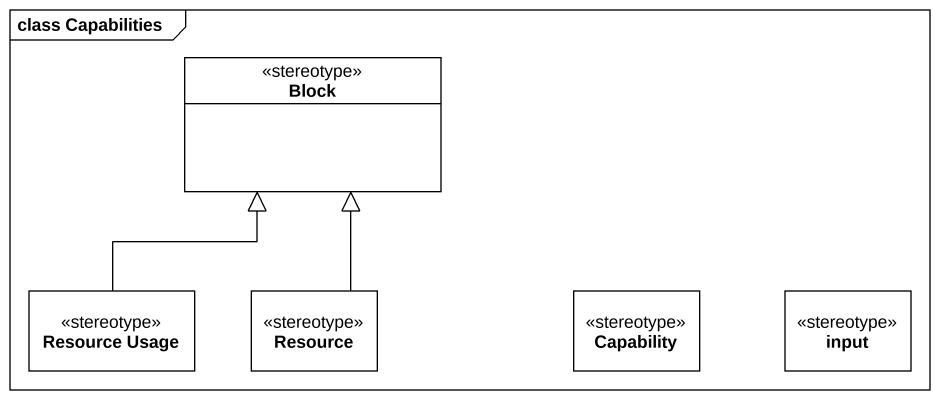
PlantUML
@startuml
mainframe class Capabilities
hide circle
hide empty members
class Block <<stereotype>>
class "Resource Usage" as Resource_Usage <<stereotype>>
class Resource <<stereotype>>
class Capability <<stereotype>>
class input <<stereotype>>
Resource_Usage -up-|> Block
Resource -up-|> Block
@enduml
